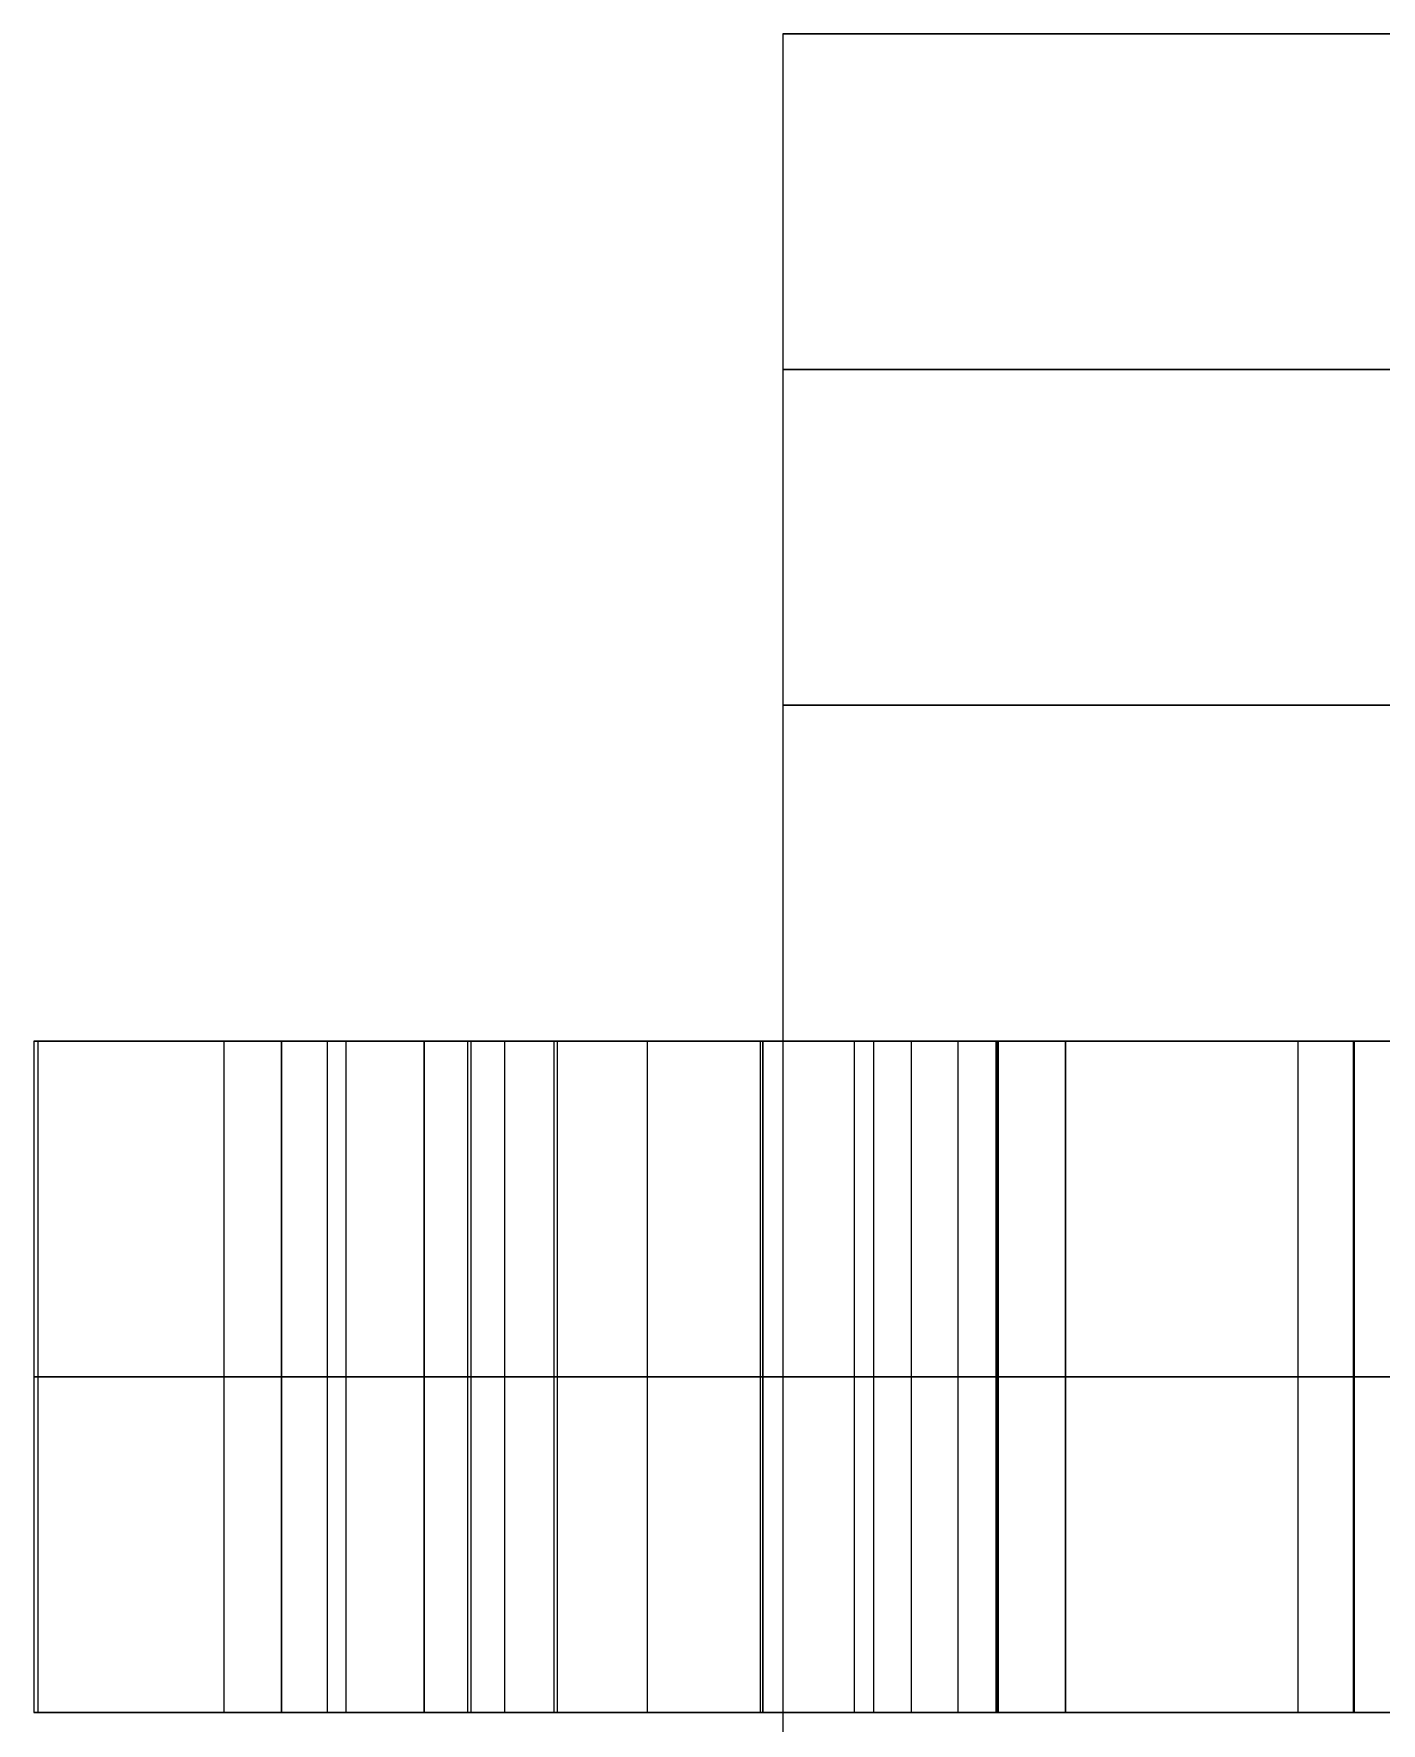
# Model space of a CAD drawing. Header units: millimetres. Extents: x -170 to 170, y -1654 to 210.
# Drawn here: x -169.73 to -139.64, y -50.76 to -13.03 of the extents above; entities that cross this region are included whole.
import ezdxf

# ---------------------------------------------------------------- set-up
doc = ezdxf.new("R2010")
doc.units = ezdxf.units.MM
doc.header["$MEASUREMENT"] = 0
doc.layers.add('V1', color=7, linetype='Continuous', true_color=0x000000)

msp = doc.modelspace()

# ---------------------------------------------------------------- linework, layer by layer
at = {"layer": 'V1'}
for p, q in [((-122.23, -13.028, 204), (-153, -13.028, 204)), ((-153, -13.028, -7.5), (-153, -173.028, -7.5)), ((-153, -28.028, 25), (153, -28.028, 25)), ((-122.23, -28.028, 204), (-153, -28.028, 204)), ((-169.732, -35.528, 255), (-132.457, -35.528, 255)), ((-153, -43.028, 25), (153, -43.028, 25)), ((-153, -43.028, 25), (153, -43.028, 25)), ((-169.732, -50.528, 255), (-132.457, -50.528, 255))]:
    msp.add_line(p, q, dxfattribs=at)
for points in [[(153, -13.028, 255), (153, -13.028, 408), (0, -13.028, 408), (-153, -13.028, 408), (-153, -13.028, 255)], [(153, -20.528, 255), (153, -20.528, 408), (0, -20.528, 408), (-153, -20.528, 408), (-153, -20.528, 255)], [(153, -28.028, 255), (153, -28.028, 408), (0, -28.028, 408), (-153, -28.028, 408), (-153, -28.028, 255)]]:
    msp.add_rational_spline(points, [1, 0.707106781187, 1, 0.707106781187, 1], degree=2, knots=[-1296.663676, -1296.663676, -1296.663676, -1056.331838, -1056.331838, -816, -816, -816], dxfattribs=at)
for points, degree in [([(-153, -13.028, 255), (-153, -20.528, 255), (-153, -28.028, 255)], 2), ([(-153, -13.028, 255), (-153, -13.028, 127.5), (-153, -13.028)], 2), ([(-153, -13.028), (-153, -20.528), (-153, -28.028)], 2), ([(-153, -13.028), (0, -13.028), (153, -13.028)], 2), ([(-153, -13.028, 127.5), (-153, -20.528, 127.5), (-153, -28.028, 127.5)], 2), ([(-153, -13.028, -15), (-153, -93.028, -15), (-153, -173.028, -15)], 2), ([(-153, -13.028), (-153, -93.028), (-153, -173.028)], 2), ([(-153, -13.028, -15), (-153, -13.028, -7.5), (-153, -13.028)], 2), ([(153, -13.028, -15), (0, -13.028, -15), (-153, -13.028, -15)], 2), ([(153, -13.028), (0, -13.028), (-153, -13.028)], 2), ([(153, -13.028, -7.5), (0, -13.028, -7.5), (-153, -13.028, -7.5)], 2), ([(-153, -20.528, 255), (-153, -20.528, 127.5), (-153, -20.528)], 2), ([(-153, -20.528), (0, -20.528), (153, -20.528)], 2), ([(-153, -28.028), (0, -28.028), (153, -28.028)], 2), ([(-153, -28.028), (-153, -35.528), (-153, -43.028)], 2), ([(153, -28.028, 50), (0, -28.028, 50), (-153, -28.028, 50)], 2), ([(-153, -28.028, 50), (-153, -35.528, 50), (-153, -43.028, 50)], 2), ([(-153, -28.028, 50), (-153, -28.028, 25), (-153, -28.028)], 2), ([(-153, -28.028, 25), (-153, -35.528, 25), (-153, -43.028, 25)], 2), ([(-153, -28.028, 255), (-153, -28.028, 127.5), (-153, -28.028)], 2), ([(-153, -28.028), (0, -28.028), (153, -28.028)], 2), ([(-169.732, -35.528, 254.999), (-169.732, -43.028, 254.999), (-169.732, -50.528, 254.999)], 2), ([(-169.642, -35.528, 257.722), (-169.642, -43.028, 257.722), (-169.642, -50.528, 257.722)], 2), ([(-169.642, -35.528, 252.276), (-169.642, -43.028, 252.276), (-169.642, -50.528, 252.276)], 2), ([(-165.486, -35.528, 273.233), (-165.486, -43.028, 273.233), (-165.486, -50.528, 273.233)], 2), ([(-165.486, -35.528, 236.765), (-165.486, -43.028, 236.765), (-165.486, -50.528, 236.765)], 2), ([(-164.203, -35.528, 275.636), (-164.203, -43.028, 275.636), (-164.203, -50.528, 275.636)], 2), ([(-164.202, -35.528, 234.362), (-164.202, -43.028, 234.362), (-164.202, -50.528, 234.362)], 2), ([(-163.176, -35.528, 259.982), (-163.176, -43.028, 259.982), (-163.176, -50.528, 259.982)], 2), ([(-163.176, -35.528, 250.016), (-163.176, -43.028, 250.016), (-163.176, -50.528, 250.016)], 2), ([(-162.763, -35.528, 277.95), (-162.763, -43.028, 277.95), (-162.763, -50.528, 277.95)], 2), ([(-162.762, -35.528, 232.049), (-162.762, -43.028, 232.049), (-162.762, -50.528, 232.049)], 2), ([(-161.017, -35.528, 268.043), (-161.017, -43.028, 268.043), (-161.017, -50.528, 268.043)], 2), ([(-161.016, -35.528, 241.956), (-161.016, -43.028, 241.956), (-161.016, -50.528, 241.956)], 2), ([(-160.043, -35.528, 259.607), (-160.043, -43.028, 259.607), (-160.043, -50.528, 259.607)], 2), ([(-160.043, -35.528, 250.391), (-160.043, -43.028, 250.391), (-160.043, -50.528, 250.391)], 2), ([(-159.971, -35.528, 259.59), (-159.971, -43.028, 259.59), (-159.971, -50.528, 259.59)], 2), ([(-159.97, -35.528, 250.408), (-159.97, -43.028, 250.408), (-159.97, -50.528, 250.408)], 2), ([(-159.218, -35.528, 263.241), (-159.218, -43.028, 263.241), (-159.218, -50.528, 263.241)], 2), ([(-159.218, -35.528, 246.757), (-159.218, -43.028, 246.757), (-159.218, -50.528, 246.757)], 2), ([(-158.116, -35.528, 266.801), (-158.116, -43.028, 266.801), (-158.116, -50.528, 266.801)], 2), ([(-158.115, -35.528, 243.197), (-158.115, -43.028, 243.197), (-158.115, -50.528, 243.197)], 2), ([(-158.045, -35.528, 266.779), (-158.045, -43.028, 266.779), (-158.045, -50.528, 266.779)], 2), ([(-158.044, -35.528, 243.219), (-158.044, -43.028, 243.219), (-158.044, -50.528, 243.219)], 2), ([(-156.034, -35.528, 276.674), (-156.034, -43.028, 276.674), (-156.034, -50.528, 276.674)], 2), ([(-156.033, -35.528, 233.324), (-156.033, -43.028, 233.324), (-156.033, -50.528, 233.324)], 2), ([(-153.508, -35.528, 274.783), (-153.508, -43.028, 274.783), (-153.508, -50.528, 274.783)], 2), ([(-153.507, -35.528, 235.215), (-153.507, -43.028, 235.215), (-153.507, -50.528, 235.215)], 2), ([(-153.453, -35.528, 274.732), (-153.453, -43.028, 274.732), (-153.453, -50.528, 274.732)], 2), ([(-153.452, -35.528, 235.267), (-153.452, -43.028, 235.267), (-153.452, -50.528, 235.267)], 2), ([(-153, -35.528), (0, -35.528), (153, -35.528)], 2), ([(153, -35.528, 50), (0, -35.528, 50), (-153, -35.528, 50)], 2), ([(-153, -35.528, 50), (-153, -35.528, 25), (-153, -35.528)], 2), ([(-151.409, -35.528, 289.305), (-151.409, -43.028, 289.305), (-151.409, -50.528, 289.305)], 2), ([(-151.407, -35.528, 220.694), (-151.407, -43.028, 220.694), (-151.407, -50.528, 220.694)], 2), ([(-150.976, -35.528, 277.518), (-150.976, -43.028, 277.518), (-150.976, -50.528, 277.518)], 2), ([(-150.975, -35.528, 232.481), (-150.975, -43.028, 232.481), (-150.975, -50.528, 232.481)], 2), ([(-150.133, -35.528, 282.575), (-150.133, -43.028, 282.575), (-150.133, -50.528, 282.575)], 2), ([(-150.132, -35.528, 227.424), (-150.132, -43.028, 227.424), (-150.132, -50.528, 227.424)], 2), ([(-149.096, -35.528, 290.744), (-149.096, -43.028, 290.744), (-149.096, -50.528, 290.744)], 2), ([(-149.094, -35.528, 219.255), (-149.094, -43.028, 219.255), (-149.094, -50.528, 219.255)], 2), ([(-148.242, -35.528, 280.05), (-148.242, -43.028, 280.05), (-148.242, -50.528, 280.05)], 2), ([(-148.241, -35.528, 229.949), (-148.241, -43.028, 229.949), (-148.241, -50.528, 229.949)], 2), ([(-148.19, -35.528, 230.004), (-148.207, -35.528, 229.986), (-148.224, -35.528, 229.968), (-148.241, -35.528, 229.949)], 3), ([(-148.215, -35.528, 229.977), (-148.215, -43.028, 229.977), (-148.215, -50.528, 229.977)], 2), ([(-148.191, -35.528, 279.995), (-148.191, -43.028, 279.995), (-148.191, -50.528, 279.995)], 2), ([(-148.19, -35.528, 230.004), (-148.19, -43.028, 230.004), (-148.19, -50.528, 230.004)], 2), ([(-146.692, -35.528, 292.028), (-146.692, -43.028, 292.028), (-146.692, -50.528, 292.028)], 2), ([(-146.691, -35.528, 217.971), (-146.691, -43.028, 217.971), (-146.691, -50.528, 217.971)], 2), ([(-141.502, -35.528, 287.559), (-141.502, -43.028, 287.559), (-141.502, -50.528, 287.559)], 2), ([(-141.5, -35.528, 222.44), (-141.5, -43.028, 222.44), (-141.5, -50.528, 222.44)], 2), ([(-140.26, -35.528, 284.658), (-140.26, -43.028, 284.658), (-140.26, -50.528, 284.658)], 2), ([(-140.259, -35.528, 225.341), (-140.259, -43.028, 225.341), (-140.259, -50.528, 225.341)], 2), ([(-140.239, -35.528, 284.586), (-140.239, -43.028, 284.586), (-140.239, -50.528, 284.586)], 2), ([(-140.237, -35.528, 225.413), (-140.237, -43.028, 225.413), (-140.237, -50.528, 225.413)], 2), ([(-153, -43.028), (0, -43.028), (153, -43.028)], 2), ([(-153, -43.028), (-153, -50.528), (-153, -58.028)], 2), ([(153, -43.028, 50), (0, -43.028, 50), (-153, -43.028, 50)], 2), ([(-153, -43.028, 50), (-153, -50.528, 50), (-153, -58.028, 50)], 2), ([(-153, -43.028, 50), (-153, -43.028, 25), (-153, -43.028)], 2), ([(-153, -43.028, 25), (-153, -50.528, 25), (-153, -58.028, 25)], 2), ([(-153, -43.028), (0, -43.028), (153, -43.028)], 2), ([(153, -43.028, 50), (0, -43.028, 50), (-153, -43.028, 50)], 2), ([(-153, -43.028, 50), (-153, -43.028, 25), (-153, -43.028)], 2), ([(-148.19, -43.028, 230.004), (-148.207, -43.028, 229.986), (-148.224, -43.028, 229.968), (-148.241, -43.028, 229.949)], 3), ([(-153, -50.528), (0, -50.528), (153, -50.528)], 2), ([(153, -50.528, 50), (0, -50.528, 50), (-153, -50.528, 50)], 2), ([(-153, -50.528, 50), (-153, -50.528, 25), (-153, -50.528)], 2), ([(-148.19, -50.528, 230.004), (-148.207, -50.528, 229.986), (-148.224, -50.528, 229.968), (-148.241, -50.528, 229.949)], 3)]:
    msp.add_open_spline(points, degree=degree, dxfattribs=at)
for points, weights in [([(-169.642, -35.528, 257.722), (-169.762, -35.528, 255.908), (-169.762, -35.528, 254.09), (-169.642, -35.528, 252.276)], [1, 0.998547387537, 0.998547387537, 1]), ([(-162.763, -35.528, 277.95), (-163.774, -35.528, 276.439), (-164.683, -35.528, 274.864), (-165.486, -35.528, 273.233)], [1, 0.998547387537, 0.998547387537, 1]), ([(-165.486, -35.528, 236.765), (-164.682, -35.528, 235.134), (-163.773, -35.528, 233.56), (-162.762, -35.528, 232.049)], [1, 0.998547387537, 0.998547387537, 1]), ([(-158.045, -35.528, 266.779), (-158.966, -35.528, 264.464), (-159.611, -35.528, 262.057), (-159.971, -35.528, 259.59)], [1, 0.995432816344, 0.995432816344, 1]), ([(-159.97, -35.528, 250.408), (-159.611, -35.528, 247.942), (-158.966, -35.528, 245.534), (-158.044, -35.528, 243.219)], [1, 0.995432816344, 0.995432816344, 1]), ([(-148.191, -35.528, 279.995), (-150.147, -35.528, 278.451), (-151.909, -35.528, 276.688), (-153.453, -35.528, 274.732)], [1, 0.995432816344, 0.995432816344, 1]), ([(-153.452, -35.528, 235.267), (-151.908, -35.528, 233.31), (-150.146, -35.528, 231.548), (-148.19, -35.528, 230.004)], [1, 0.995432816344, 0.995432816344, 1]), ([(-146.692, -35.528, 292.028), (-148.323, -35.528, 291.225), (-149.898, -35.528, 290.316), (-151.409, -35.528, 289.305)], [1, 0.998547387537, 0.998547387537, 1]), ([(-151.407, -35.528, 220.694), (-149.896, -35.528, 219.683), (-148.322, -35.528, 218.774), (-146.691, -35.528, 217.971)], [1, 0.998547387537, 0.998547387537, 1]), ([(-133.05, -35.528, 286.513), (-135.516, -35.528, 286.154), (-137.923, -35.528, 285.508), (-140.239, -35.528, 284.586)], [1, 0.995432816344, 0.995432816344, 1]), ([(-140.237, -35.528, 225.413), (-137.921, -35.528, 224.491), (-135.514, -35.528, 223.846), (-133.048, -35.528, 223.487)], [1, 0.995432816344, 0.995432816344, 1]), ([(-169.642, -43.028, 257.722), (-169.762, -43.028, 255.908), (-169.762, -43.028, 254.09), (-169.642, -43.028, 252.276)], [1, 0.998547387537, 0.998547387537, 1]), ([(-162.763, -43.028, 277.95), (-163.774, -43.028, 276.439), (-164.683, -43.028, 274.864), (-165.486, -43.028, 273.233)], [1, 0.998547387537, 0.998547387537, 1]), ([(-165.486, -43.028, 236.765), (-164.682, -43.028, 235.134), (-163.773, -43.028, 233.56), (-162.762, -43.028, 232.049)], [1, 0.998547387537, 0.998547387537, 1]), ([(-158.045, -43.028, 266.779), (-158.966, -43.028, 264.464), (-159.611, -43.028, 262.057), (-159.971, -43.028, 259.59)], [1, 0.995432816344, 0.995432816344, 1]), ([(-159.97, -43.028, 250.408), (-159.611, -43.028, 247.942), (-158.966, -43.028, 245.534), (-158.044, -43.028, 243.219)], [1, 0.995432816344, 0.995432816344, 1]), ([(-148.191, -43.028, 279.995), (-150.147, -43.028, 278.451), (-151.909, -43.028, 276.688), (-153.453, -43.028, 274.732)], [1, 0.995432816344, 0.995432816344, 1]), ([(-153.452, -43.028, 235.267), (-151.908, -43.028, 233.31), (-150.146, -43.028, 231.548), (-148.19, -43.028, 230.004)], [1, 0.995432816344, 0.995432816344, 1]), ([(-146.692, -43.028, 292.028), (-148.323, -43.028, 291.225), (-149.898, -43.028, 290.316), (-151.409, -43.028, 289.305)], [1, 0.998547387537, 0.998547387537, 1]), ([(-151.407, -43.028, 220.694), (-149.896, -43.028, 219.683), (-148.322, -43.028, 218.774), (-146.691, -43.028, 217.971)], [1, 0.998547387537, 0.998547387537, 1]), ([(-133.05, -43.028, 286.513), (-135.516, -43.028, 286.154), (-137.923, -43.028, 285.508), (-140.239, -43.028, 284.586)], [1, 0.995432816344, 0.995432816344, 1]), ([(-140.237, -43.028, 225.413), (-137.921, -43.028, 224.491), (-135.514, -43.028, 223.846), (-133.048, -43.028, 223.487)], [1, 0.995432816344, 0.995432816344, 1]), ([(-169.642, -50.528, 257.722), (-169.762, -50.528, 255.908), (-169.762, -50.528, 254.09), (-169.642, -50.528, 252.276)], [1, 0.998547387537, 0.998547387537, 1]), ([(-162.763, -50.528, 277.95), (-163.774, -50.528, 276.439), (-164.683, -50.528, 274.864), (-165.486, -50.528, 273.233)], [1, 0.998547387537, 0.998547387537, 1]), ([(-165.486, -50.528, 236.765), (-164.682, -50.528, 235.134), (-163.773, -50.528, 233.56), (-162.762, -50.528, 232.049)], [1, 0.998547387537, 0.998547387537, 1]), ([(-158.045, -50.528, 266.779), (-158.966, -50.528, 264.464), (-159.611, -50.528, 262.057), (-159.971, -50.528, 259.59)], [1, 0.995432816344, 0.995432816344, 1]), ([(-159.97, -50.528, 250.408), (-159.611, -50.528, 247.942), (-158.966, -50.528, 245.534), (-158.044, -50.528, 243.219)], [1, 0.995432816344, 0.995432816344, 1]), ([(-148.191, -50.528, 279.995), (-150.147, -50.528, 278.451), (-151.909, -50.528, 276.688), (-153.453, -50.528, 274.732)], [1, 0.995432816344, 0.995432816344, 1]), ([(-153.452, -50.528, 235.267), (-151.908, -50.528, 233.31), (-150.146, -50.528, 231.548), (-148.19, -50.528, 230.004)], [1, 0.995432816344, 0.995432816344, 1]), ([(-146.692, -50.528, 292.028), (-148.323, -50.528, 291.225), (-149.898, -50.528, 290.316), (-151.409, -50.528, 289.305)], [1, 0.998547387537, 0.998547387537, 1]), ([(-151.407, -50.528, 220.694), (-149.896, -50.528, 219.683), (-148.322, -50.528, 218.774), (-146.691, -50.528, 217.971)], [1, 0.998547387537, 0.998547387537, 1]), ([(-133.05, -50.528, 286.513), (-135.516, -50.528, 286.154), (-137.923, -50.528, 285.508), (-140.239, -50.528, 284.586)], [1, 0.995432816344, 0.995432816344, 1]), ([(-140.237, -50.528, 225.413), (-137.921, -50.528, 224.491), (-135.514, -50.528, 223.846), (-133.048, -50.528, 223.487)], [1, 0.995432816344, 0.995432816344, 1])]:
    msp.add_rational_spline(points, weights, degree=3, dxfattribs=at)
for points, knots in [([(-159.971, -35.528, 259.59), (-159.995, -35.528, 259.596), (-160.019, -35.528, 259.602), (-160.043, -35.528, 259.607), (-161.053, -35.528, 259.84), (-162.113, -35.528, 259.982), (-163.176, -35.528, 259.982), (-165.374, -35.528, 259.982), (-167.951, -35.528, 258.619), (-169.642, -35.528, 257.722)], [92.723938, 92.723938, 92.723938, 92.723938, 92.742927, 92.742927, 92.742927, 93.532587, 93.532587, 93.532587, 94.299691, 94.299691, 94.299691, 94.299691]), ([(-169.642, -35.528, 252.276), (-167.95, -35.528, 251.379), (-165.374, -35.528, 250.016), (-163.176, -35.528, 250.016), (-162.113, -35.528, 250.016), (-161.053, -35.528, 250.158), (-160.043, -35.528, 250.391), (-160.019, -35.528, 250.396), (-159.995, -35.528, 250.402), (-159.97, -35.528, 250.408)], [95.739767, 95.739767, 95.739767, 95.739767, 96.506852, 96.506852, 96.506852, 97.29652, 97.29652, 97.29652, 97.315569, 97.315569, 97.315569, 97.315569]), ([(-165.486, -35.528, 273.233), (-164.47, -35.528, 271.611), (-162.92, -35.528, 269.142), (-161.017, -35.528, 268.043), (-160.096, -35.528, 267.511), (-159.107, -35.528, 267.105), (-158.116, -35.528, 266.801), (-158.092, -35.528, 266.794), (-158.069, -35.528, 266.787), (-158.045, -35.528, 266.779)], [88.593646, 88.593646, 88.593646, 88.593646, 89.360731, 89.360731, 89.360731, 90.150398, 90.150398, 90.150398, 90.169447, 90.169447, 90.169447, 90.169447]), ([(-158.044, -35.528, 243.219), (-158.068, -35.528, 243.212), (-158.092, -35.528, 243.204), (-158.115, -35.528, 243.197), (-159.106, -35.528, 242.894), (-160.095, -35.528, 242.487), (-161.016, -35.528, 241.956), (-162.919, -35.528, 240.857), (-164.469, -35.528, 238.388), (-165.486, -35.528, 236.765)], [99.870059, 99.870059, 99.870059, 99.870059, 99.889049, 99.889049, 99.889049, 100.678708, 100.678708, 100.678708, 101.445812, 101.445812, 101.445812, 101.445812]), ([(-153.453, -35.528, 274.732), (-153.472, -35.528, 274.749), (-153.49, -35.528, 274.766), (-153.508, -35.528, 274.783), (-154.266, -35.528, 275.489), (-155.113, -35.528, 276.143), (-156.034, -35.528, 276.674), (-157.937, -35.528, 277.773), (-160.85, -35.528, 277.881), (-162.763, -35.528, 277.95)], [85.577816, 85.577816, 85.577816, 85.577816, 85.596806, 85.596806, 85.596806, 86.386465, 86.386465, 86.386465, 87.153569, 87.153569, 87.153569, 87.153569]), ([(-162.762, -35.528, 232.049), (-160.849, -35.528, 232.118), (-157.936, -35.528, 232.225), (-156.033, -35.528, 233.324), (-155.112, -35.528, 233.856), (-154.265, -35.528, 234.509), (-153.507, -35.528, 235.215), (-153.489, -35.528, 235.232), (-153.471, -35.528, 235.249), (-153.452, -35.528, 235.267)], [102.885889, 102.885889, 102.885889, 102.885889, 103.652974, 103.652974, 103.652974, 104.442641, 104.442641, 104.442641, 104.46169, 104.46169, 104.46169, 104.46169]), ([(-151.409, -35.528, 289.305), (-151.34, -35.528, 287.391), (-151.232, -35.528, 284.478), (-150.133, -35.528, 282.575), (-149.602, -35.528, 281.654), (-148.948, -35.528, 280.808), (-148.242, -35.528, 280.05), (-148.225, -35.528, 280.031), (-148.208, -35.528, 280.013), (-148.191, -35.528, 279.995)], [81.447524, 81.447524, 81.447524, 81.447524, 82.214609, 82.214609, 82.214609, 83.004277, 83.004277, 83.004277, 83.023326, 83.023326, 83.023326, 83.023326]), ([(-148.241, -35.528, 229.949), (-148.947, -35.528, 229.191), (-149.6, -35.528, 228.345), (-150.132, -35.528, 227.424), (-151.231, -35.528, 225.521), (-151.338, -35.528, 222.608), (-151.407, -35.528, 220.694)], [21.281712, 21.281712, 21.281712, 21.281712, 22.071372, 22.071372, 22.071372, 22.838476, 22.838476, 22.838476, 22.838476]), ([(-140.239, -35.528, 284.586), (-140.246, -35.528, 284.61), (-140.253, -35.528, 284.634), (-140.26, -35.528, 284.658), (-140.564, -35.528, 285.649), (-140.97, -35.528, 286.638), (-141.502, -35.528, 287.559), (-142.601, -35.528, 289.462), (-145.07, -35.528, 291.012), (-146.692, -35.528, 292.028)], [78.431695, 78.431695, 78.431695, 78.431695, 78.450684, 78.450684, 78.450684, 79.240344, 79.240344, 79.240344, 80.007448, 80.007448, 80.007448, 80.007448]), ([(-146.691, -35.528, 217.971), (-145.068, -35.528, 218.988), (-142.599, -35.528, 220.537), (-141.5, -35.528, 222.44), (-140.969, -35.528, 223.361), (-140.562, -35.528, 224.351), (-140.259, -35.528, 225.341), (-140.251, -35.528, 225.365), (-140.244, -35.528, 225.389), (-140.237, -35.528, 225.413)], [24.278552, 24.278552, 24.278552, 24.278552, 25.045637, 25.045637, 25.045637, 25.835305, 25.835305, 25.835305, 25.854354, 25.854354, 25.854354, 25.854354]), ([(-159.971, -43.028, 259.59), (-159.995, -43.028, 259.596), (-160.019, -43.028, 259.602), (-160.043, -43.028, 259.607), (-161.053, -43.028, 259.84), (-162.113, -43.028, 259.982), (-163.176, -43.028, 259.982), (-165.374, -43.028, 259.982), (-167.951, -43.028, 258.619), (-169.642, -43.028, 257.722)], [92.723938, 92.723938, 92.723938, 92.723938, 92.742927, 92.742927, 92.742927, 93.532587, 93.532587, 93.532587, 94.299691, 94.299691, 94.299691, 94.299691]), ([(-169.642, -43.028, 252.276), (-167.95, -43.028, 251.379), (-165.374, -43.028, 250.016), (-163.176, -43.028, 250.016), (-162.113, -43.028, 250.016), (-161.053, -43.028, 250.158), (-160.043, -43.028, 250.391), (-160.019, -43.028, 250.396), (-159.995, -43.028, 250.402), (-159.97, -43.028, 250.408)], [95.739767, 95.739767, 95.739767, 95.739767, 96.506852, 96.506852, 96.506852, 97.29652, 97.29652, 97.29652, 97.315569, 97.315569, 97.315569, 97.315569]), ([(-165.486, -43.028, 273.233), (-164.47, -43.028, 271.611), (-162.92, -43.028, 269.142), (-161.017, -43.028, 268.043), (-160.096, -43.028, 267.511), (-159.107, -43.028, 267.105), (-158.116, -43.028, 266.801), (-158.092, -43.028, 266.794), (-158.069, -43.028, 266.787), (-158.045, -43.028, 266.779)], [88.593646, 88.593646, 88.593646, 88.593646, 89.360731, 89.360731, 89.360731, 90.150398, 90.150398, 90.150398, 90.169447, 90.169447, 90.169447, 90.169447]), ([(-158.044, -43.028, 243.219), (-158.068, -43.028, 243.212), (-158.092, -43.028, 243.204), (-158.115, -43.028, 243.197), (-159.106, -43.028, 242.894), (-160.095, -43.028, 242.487), (-161.016, -43.028, 241.956), (-162.919, -43.028, 240.857), (-164.469, -43.028, 238.388), (-165.486, -43.028, 236.765)], [99.870059, 99.870059, 99.870059, 99.870059, 99.889049, 99.889049, 99.889049, 100.678708, 100.678708, 100.678708, 101.445812, 101.445812, 101.445812, 101.445812]), ([(-153.453, -43.028, 274.732), (-153.472, -43.028, 274.749), (-153.49, -43.028, 274.766), (-153.508, -43.028, 274.783), (-154.266, -43.028, 275.489), (-155.113, -43.028, 276.143), (-156.034, -43.028, 276.674), (-157.937, -43.028, 277.773), (-160.85, -43.028, 277.881), (-162.763, -43.028, 277.95)], [85.577816, 85.577816, 85.577816, 85.577816, 85.596806, 85.596806, 85.596806, 86.386465, 86.386465, 86.386465, 87.153569, 87.153569, 87.153569, 87.153569]), ([(-162.762, -43.028, 232.049), (-160.849, -43.028, 232.118), (-157.936, -43.028, 232.225), (-156.033, -43.028, 233.324), (-155.112, -43.028, 233.856), (-154.265, -43.028, 234.509), (-153.507, -43.028, 235.215), (-153.489, -43.028, 235.232), (-153.471, -43.028, 235.249), (-153.452, -43.028, 235.267)], [102.885889, 102.885889, 102.885889, 102.885889, 103.652974, 103.652974, 103.652974, 104.442641, 104.442641, 104.442641, 104.46169, 104.46169, 104.46169, 104.46169]), ([(-151.409, -43.028, 289.305), (-151.34, -43.028, 287.391), (-151.232, -43.028, 284.478), (-150.133, -43.028, 282.575), (-149.602, -43.028, 281.654), (-148.948, -43.028, 280.808), (-148.242, -43.028, 280.05), (-148.225, -43.028, 280.031), (-148.208, -43.028, 280.013), (-148.191, -43.028, 279.995)], [81.447524, 81.447524, 81.447524, 81.447524, 82.214609, 82.214609, 82.214609, 83.004277, 83.004277, 83.004277, 83.023326, 83.023326, 83.023326, 83.023326]), ([(-148.241, -43.028, 229.949), (-148.947, -43.028, 229.191), (-149.6, -43.028, 228.345), (-150.132, -43.028, 227.424), (-151.231, -43.028, 225.521), (-151.338, -43.028, 222.608), (-151.407, -43.028, 220.694)], [21.281712, 21.281712, 21.281712, 21.281712, 22.071372, 22.071372, 22.071372, 22.838476, 22.838476, 22.838476, 22.838476]), ([(-140.239, -43.028, 284.586), (-140.246, -43.028, 284.61), (-140.253, -43.028, 284.634), (-140.26, -43.028, 284.658), (-140.564, -43.028, 285.649), (-140.97, -43.028, 286.638), (-141.502, -43.028, 287.559), (-142.601, -43.028, 289.462), (-145.07, -43.028, 291.012), (-146.692, -43.028, 292.028)], [78.431695, 78.431695, 78.431695, 78.431695, 78.450684, 78.450684, 78.450684, 79.240344, 79.240344, 79.240344, 80.007448, 80.007448, 80.007448, 80.007448]), ([(-146.691, -43.028, 217.971), (-145.068, -43.028, 218.988), (-142.599, -43.028, 220.537), (-141.5, -43.028, 222.44), (-140.969, -43.028, 223.361), (-140.562, -43.028, 224.351), (-140.259, -43.028, 225.341), (-140.251, -43.028, 225.365), (-140.244, -43.028, 225.389), (-140.237, -43.028, 225.413)], [24.278552, 24.278552, 24.278552, 24.278552, 25.045637, 25.045637, 25.045637, 25.835305, 25.835305, 25.835305, 25.854354, 25.854354, 25.854354, 25.854354]), ([(-159.971, -50.528, 259.59), (-159.995, -50.528, 259.596), (-160.019, -50.528, 259.602), (-160.043, -50.528, 259.607), (-161.053, -50.528, 259.84), (-162.113, -50.528, 259.982), (-163.176, -50.528, 259.982), (-165.374, -50.528, 259.982), (-167.951, -50.528, 258.619), (-169.642, -50.528, 257.722)], [92.723938, 92.723938, 92.723938, 92.723938, 92.742927, 92.742927, 92.742927, 93.532587, 93.532587, 93.532587, 94.299691, 94.299691, 94.299691, 94.299691]), ([(-169.642, -50.528, 252.276), (-167.95, -50.528, 251.379), (-165.374, -50.528, 250.016), (-163.176, -50.528, 250.016), (-162.113, -50.528, 250.016), (-161.053, -50.528, 250.158), (-160.043, -50.528, 250.391), (-160.019, -50.528, 250.396), (-159.995, -50.528, 250.402), (-159.97, -50.528, 250.408)], [95.739767, 95.739767, 95.739767, 95.739767, 96.506852, 96.506852, 96.506852, 97.29652, 97.29652, 97.29652, 97.315569, 97.315569, 97.315569, 97.315569]), ([(-165.486, -50.528, 273.233), (-164.47, -50.528, 271.611), (-162.92, -50.528, 269.142), (-161.017, -50.528, 268.043), (-160.096, -50.528, 267.511), (-159.107, -50.528, 267.105), (-158.116, -50.528, 266.801), (-158.092, -50.528, 266.794), (-158.069, -50.528, 266.787), (-158.045, -50.528, 266.779)], [88.593646, 88.593646, 88.593646, 88.593646, 89.360731, 89.360731, 89.360731, 90.150398, 90.150398, 90.150398, 90.169447, 90.169447, 90.169447, 90.169447]), ([(-158.044, -50.528, 243.219), (-158.068, -50.528, 243.212), (-158.092, -50.528, 243.204), (-158.115, -50.528, 243.197), (-159.106, -50.528, 242.894), (-160.095, -50.528, 242.487), (-161.016, -50.528, 241.956), (-162.919, -50.528, 240.857), (-164.469, -50.528, 238.388), (-165.486, -50.528, 236.765)], [99.870059, 99.870059, 99.870059, 99.870059, 99.889049, 99.889049, 99.889049, 100.678708, 100.678708, 100.678708, 101.445812, 101.445812, 101.445812, 101.445812]), ([(-153.453, -50.528, 274.732), (-153.472, -50.528, 274.749), (-153.49, -50.528, 274.766), (-153.508, -50.528, 274.783), (-154.266, -50.528, 275.489), (-155.113, -50.528, 276.143), (-156.034, -50.528, 276.674), (-157.937, -50.528, 277.773), (-160.85, -50.528, 277.881), (-162.763, -50.528, 277.95)], [85.577816, 85.577816, 85.577816, 85.577816, 85.596806, 85.596806, 85.596806, 86.386465, 86.386465, 86.386465, 87.153569, 87.153569, 87.153569, 87.153569]), ([(-162.762, -50.528, 232.049), (-160.849, -50.528, 232.118), (-157.936, -50.528, 232.225), (-156.033, -50.528, 233.324), (-155.112, -50.528, 233.856), (-154.265, -50.528, 234.509), (-153.507, -50.528, 235.215), (-153.489, -50.528, 235.232), (-153.471, -50.528, 235.249), (-153.452, -50.528, 235.267)], [102.885889, 102.885889, 102.885889, 102.885889, 103.652974, 103.652974, 103.652974, 104.442641, 104.442641, 104.442641, 104.46169, 104.46169, 104.46169, 104.46169]), ([(-151.409, -50.528, 289.305), (-151.34, -50.528, 287.391), (-151.232, -50.528, 284.478), (-150.133, -50.528, 282.575), (-149.602, -50.528, 281.654), (-148.948, -50.528, 280.808), (-148.242, -50.528, 280.05), (-148.225, -50.528, 280.031), (-148.208, -50.528, 280.013), (-148.191, -50.528, 279.995)], [81.447524, 81.447524, 81.447524, 81.447524, 82.214609, 82.214609, 82.214609, 83.004277, 83.004277, 83.004277, 83.023326, 83.023326, 83.023326, 83.023326]), ([(-148.241, -50.528, 229.949), (-148.947, -50.528, 229.191), (-149.6, -50.528, 228.345), (-150.132, -50.528, 227.424), (-151.231, -50.528, 225.521), (-151.338, -50.528, 222.608), (-151.407, -50.528, 220.694)], [21.281712, 21.281712, 21.281712, 21.281712, 22.071372, 22.071372, 22.071372, 22.838476, 22.838476, 22.838476, 22.838476]), ([(-140.239, -50.528, 284.586), (-140.246, -50.528, 284.61), (-140.253, -50.528, 284.634), (-140.26, -50.528, 284.658), (-140.564, -50.528, 285.649), (-140.97, -50.528, 286.638), (-141.502, -50.528, 287.559), (-142.601, -50.528, 289.462), (-145.07, -50.528, 291.012), (-146.692, -50.528, 292.028)], [78.431695, 78.431695, 78.431695, 78.431695, 78.450684, 78.450684, 78.450684, 79.240344, 79.240344, 79.240344, 80.007448, 80.007448, 80.007448, 80.007448]), ([(-146.691, -50.528, 217.971), (-145.068, -50.528, 218.988), (-142.599, -50.528, 220.537), (-141.5, -50.528, 222.44), (-140.969, -50.528, 223.361), (-140.562, -50.528, 224.351), (-140.259, -50.528, 225.341), (-140.251, -50.528, 225.365), (-140.244, -50.528, 225.389), (-140.237, -50.528, 225.413)], [24.278552, 24.278552, 24.278552, 24.278552, 25.045637, 25.045637, 25.045637, 25.835305, 25.835305, 25.835305, 25.854354, 25.854354, 25.854354, 25.854354])]:
    msp.add_open_spline(points, degree=3, knots=knots, dxfattribs=at)

doc.saveas('drawing.dxf')
